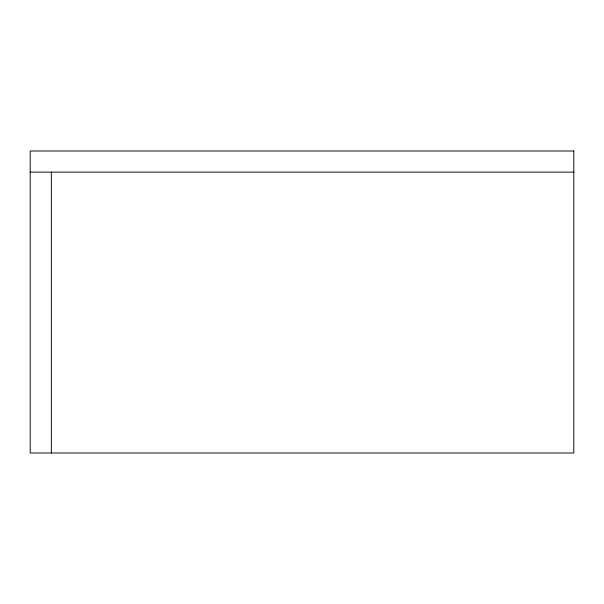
<?xml version="1.0" encoding="UTF-8"?>
<svg xmlns="http://www.w3.org/2000/svg" width="604" height="604" viewBox="0 0 604 604"><rect width="100%" height="100%" fill="white"/><g stroke="black" fill="none" stroke-linecap="round" stroke-linejoin="round"><path stroke-width="0.91" d="M30.2 172.14L573.8 172.14M51.34 172.14L51.34 453M573.8 151L30.2 151L30.2 453L573.8 453L573.8 151"/></g></svg>
